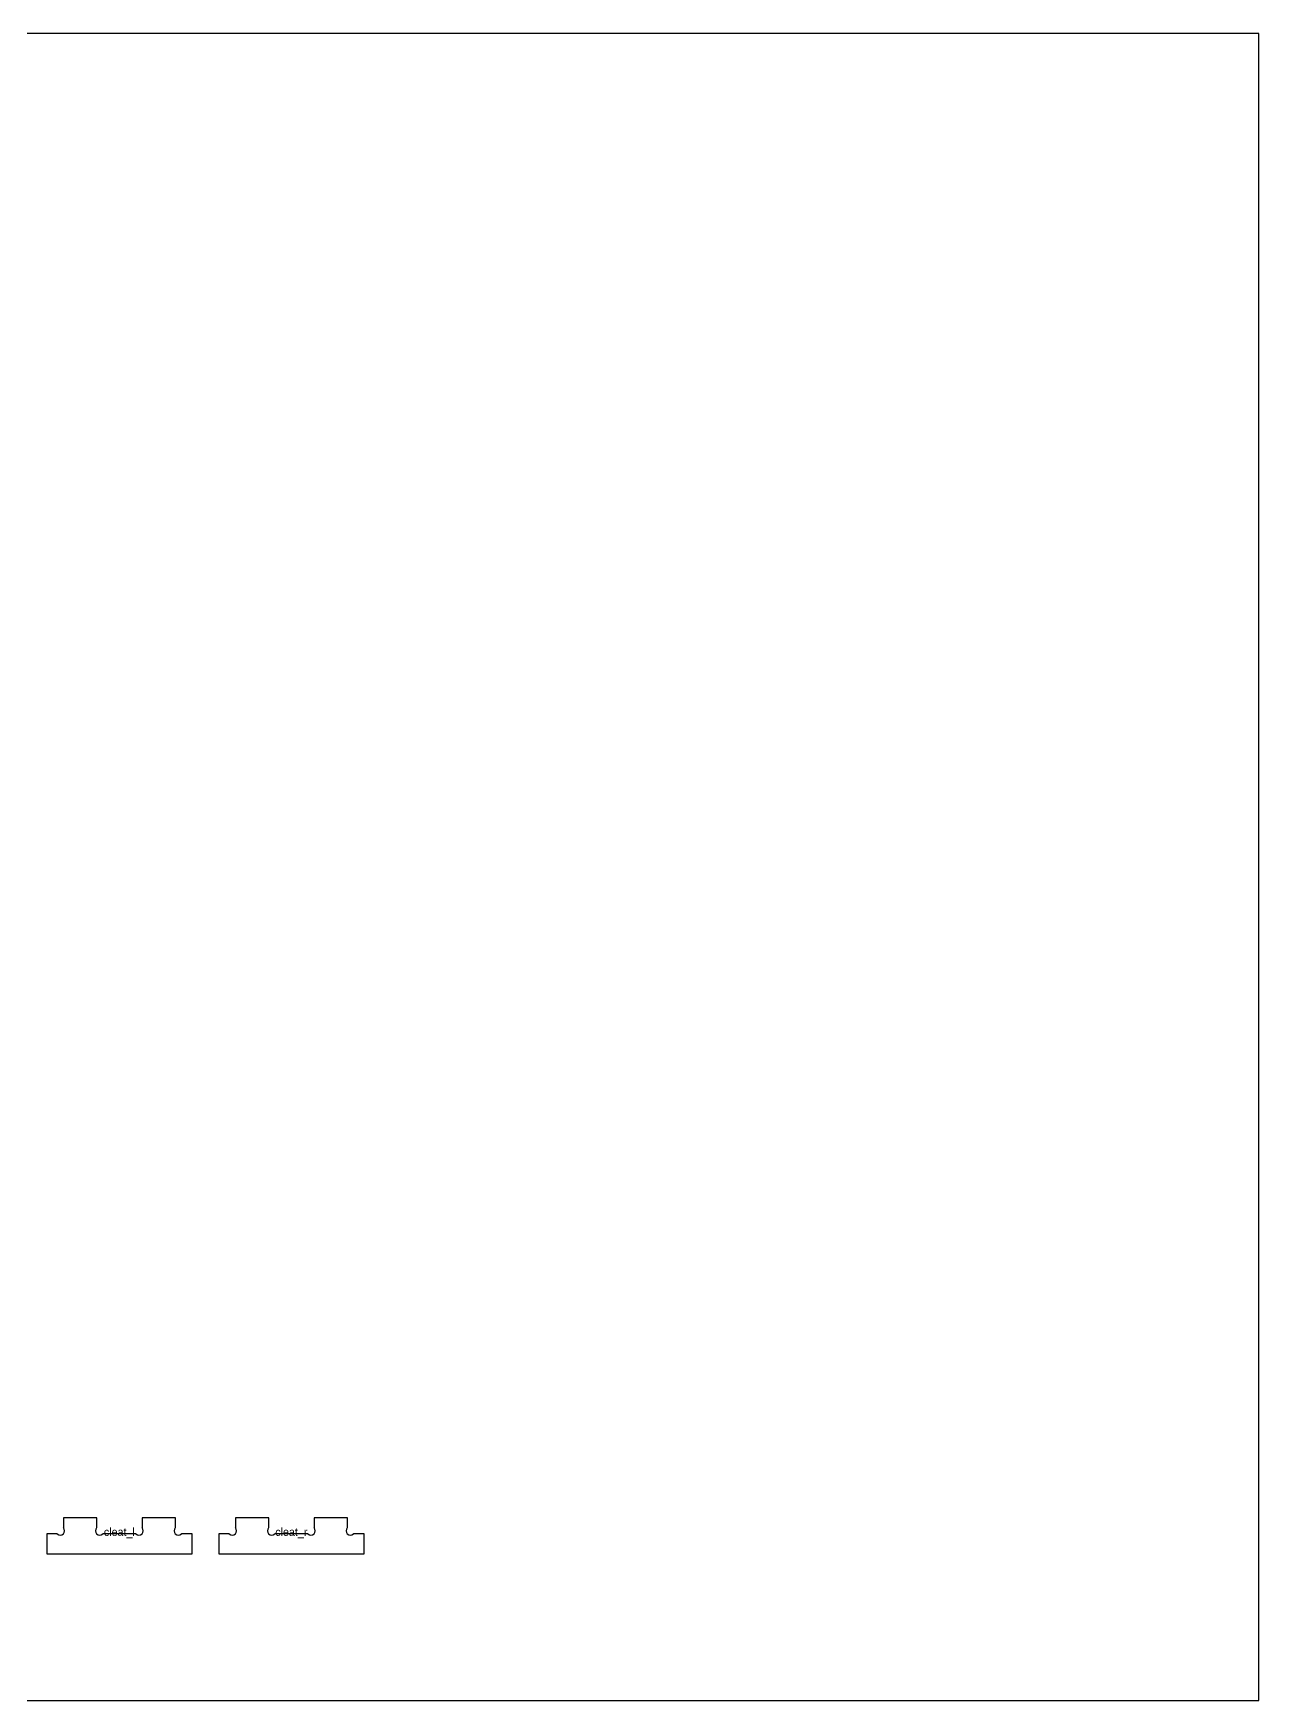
# Model space of a CAD drawing. Header units: millimetres. Extents: x 0 to 2500, y -17 to 1250.
# Drawn here: x 1581 to 2500, y 0 to 1250 of the extents above; entities that cross this region are included whole.
import ezdxf
from ezdxf.enums import TextEntityAlignment as Align

# ---------------------------------------------------------------- set-up
doc = ezdxf.new("R2010")
doc.units = ezdxf.units.MM
doc.layers.add('NOTE', color=8, linetype='CONTINUOUS')
doc.layers.add('OUTLINE', color=7, linetype='CONTINUOUS')

msp = doc.modelspace()

# ---------------------------------------------------------------- linework, layer by layer
at = {"layer": 'NOTE'}
for p, q in [((2500, 1250), (0, 1250)), ((2500, 0), (2500, 1250)), ((0, 0), (2500, 0))]:
    msp.add_line(p, q, dxfattribs=at)
at = {"layer": 'OUTLINE'}
for p, q in [((1598.9745, 125), (1591, 125)), ((1591, 125), (1591, 110)), ((1628.5, 137), (1603.5, 137)), ((1603.5, 137), (1603.5, 129.5255)), ((1628.5, 129.5255), (1628.5, 137)), ((1657.9745, 125), (1633.0255, 125)), ((1687.5, 137), (1662.5, 137)), ((1662.5, 137), (1662.5, 129.5255)), ((1687.5, 129.5255), (1687.5, 137)), ((1700, 125), (1692.0255, 125)), ((1700, 110), (1700, 125)), ((1727.9745, 125), (1720, 125)), ((1720, 125), (1720, 110)), ((1757.5, 137), (1732.5, 137)), ((1732.5, 137), (1732.5, 129.5255)), ((1757.5, 129.5255), (1757.5, 137)), ((1786.9745, 125), (1762.0255, 125)), ((1816.5, 137), (1791.5, 137)), ((1791.5, 137), (1791.5, 129.5255)), ((1816.5, 129.5255), (1816.5, 137)), ((1829, 125), (1821.0255, 125)), ((1829, 110), (1829, 125)), ((1591, 110), (1700, 110)), ((1720, 110), (1829, 110))]:
    msp.add_line(p, q, dxfattribs=at)
for centre, start, end in [((1601.2373, 127.2627), 225, 45), ((1630.7627, 127.2627), 135, 315), ((1660.2373, 127.2627), 225, 45), ((1689.7627, 127.2627), 135, 315), ((1730.2373, 127.2627), 225, 45), ((1759.7627, 127.2627), 135, 315), ((1789.2373, 127.2627), 225, 45), ((1818.7627, 127.2627), 135, 315)]:
    msp.add_arc(centre, 3.2, start, end, dxfattribs=at)

# ---------------------------------------------------------------- texts
at = {"layer": 'NOTE'}
for s, p in [('cleat_l', (1645.5, 123.5)), ('cleat_r', (1774.5, 123.5))]:
    msp.add_text(s, height=6, dxfattribs=at).set_placement(p, align=Align.CENTER)

doc.saveas('drawing.dxf')
